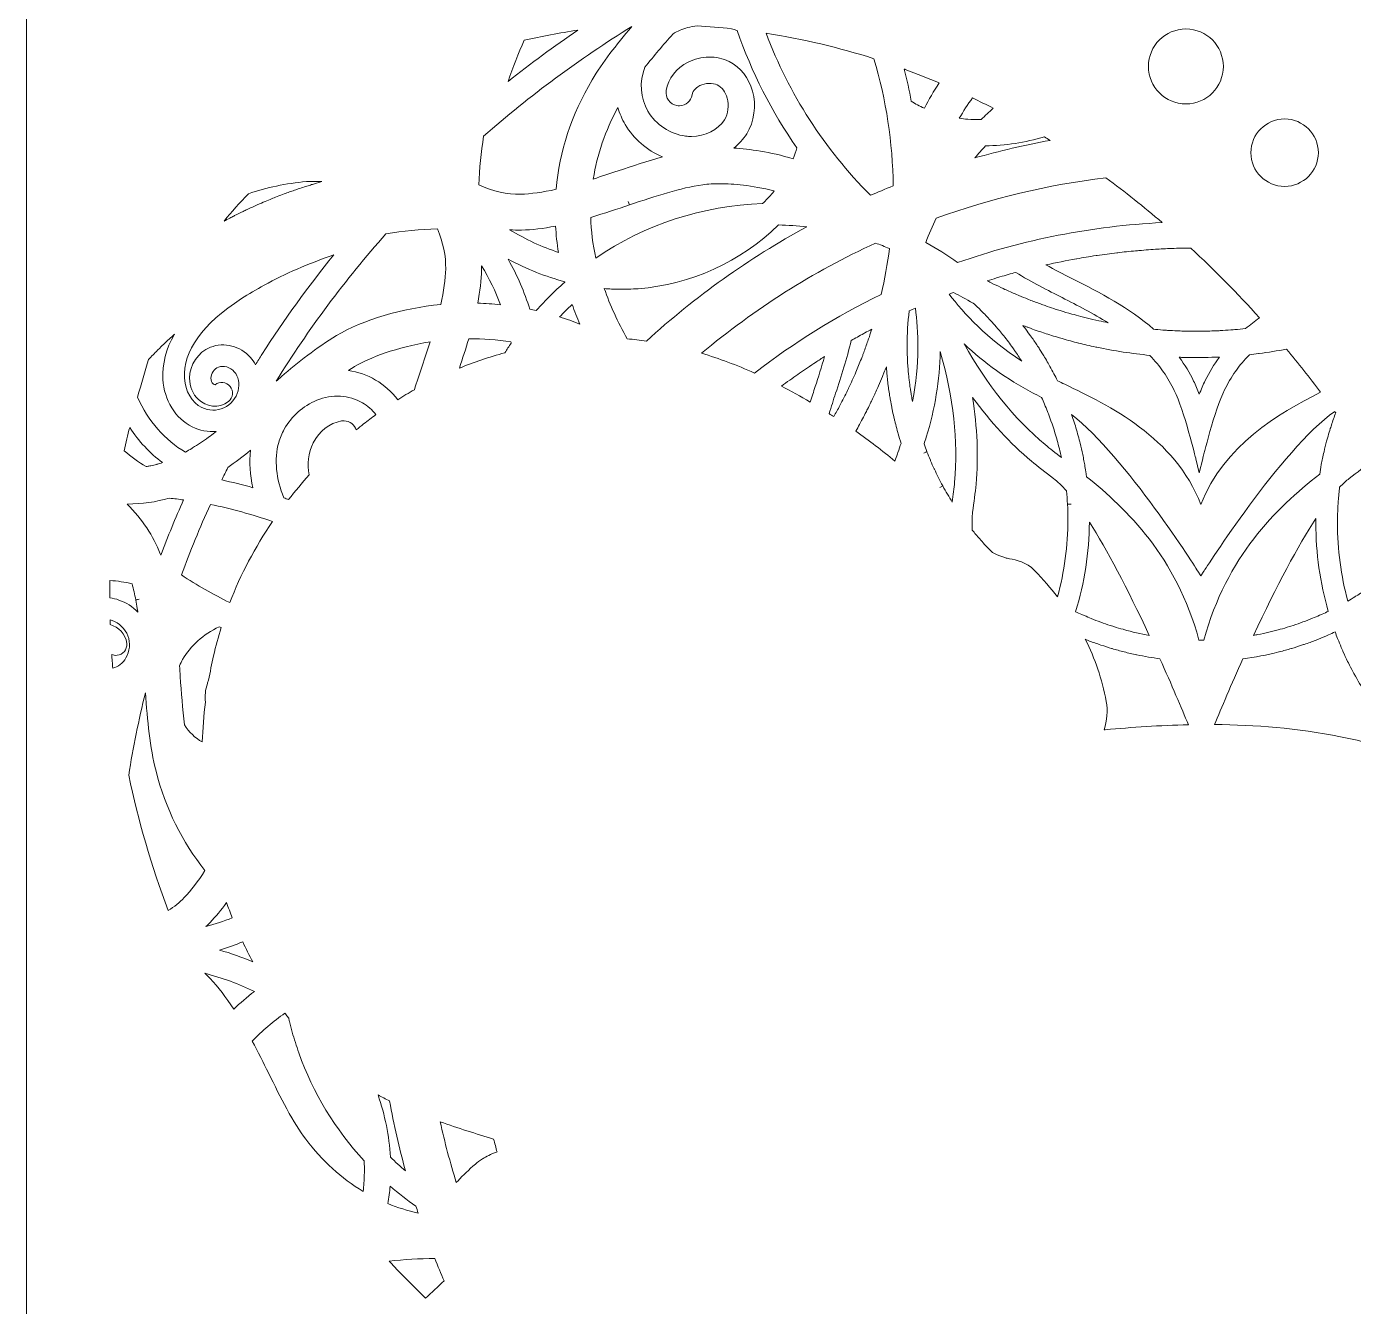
# Model space of a CAD drawing. Header units: millimetres. Extents: x 31 to 886, y -1164 to 562.
# Drawn here: x 501 to 688.3, y -953.5 to -772.8 of the extents above; entities that cross this region are included whole.
import ezdxf

# ---------------------------------------------------------------- set-up
doc = ezdxf.new("R2010")
doc.units = ezdxf.units.MM
doc.header["$MEASUREMENT"] = 0
doc.layers.add('Layer 1', color=7, linetype='Continuous')

msp = doc.modelspace()

# ---------------------------------------------------------------- linework, layer by layer
at = {"layer": 'Layer 1', "lineweight": 0}
msp.add_lwpolyline([(501, -602.86), (501, -1164.08), (659.69, -1164.08), (886.3, -1164.08), (886.3, -1010.46), (886.3, -602.86), (501, -602.86)], dxfattribs=at)
for points, knots in [([(586.44, -772.78), (584.2, -775.42), (582.32, -777.81), (580.84, -780.31), (577.94, -785.23), (576.22, -790.42), (575.75, -795.75), (573.86, -796.18), (572.21, -796.4), (570.74, -796.44), (568.86, -796.48), (566.89, -796.04), (564.84, -795.13), (564.94, -792.84), (565.17, -790.54), (565.53, -788.26), (572.05, -782.52), (579.07, -777.32), (586.44, -772.78)], [0, 0, 0, 0, 1, 1, 1, 2, 2, 2, 3, 3, 3, 4, 4, 4, 5, 5, 5, 6, 6, 6, 6]), ([(578.84, -773.28), (575.47, -775.57), (572.17, -778), (568.97, -780.55), (569.68, -778.5), (570.44, -776.56), (571.26, -774.72), (573.71, -774.16), (576.23, -773.68), (578.84, -773.28)], [0, 0, 0, 0, 1, 1, 1, 2, 2, 2, 3, 3, 3, 3]), ([(592.24, -773.83), (592.91, -773.42), (593.61, -773.12), (594.32, -772.93), (594.76, -772.81), (595.21, -772.72), (595.67, -772.66), (597.31, -772.77), (598.93, -772.91), (600.53, -773.09), (600.79, -773.16), (601.05, -773.25), (601.31, -773.34), (603.35, -779.21), (606.19, -784.79), (609.75, -789.92), (609.61, -790.41), (609.43, -790.93), (609.22, -791.44), (605.94, -790.46), (603.04, -790.07), (600.85, -789.94), (601.58, -789.36), (602.19, -788.68), (602.66, -787.92), (603.75, -786.19), (604.05, -783.93), (603.49, -781.89), (602.97, -780.02), (601.8, -778.54), (600.18, -777.71), (599.33, -777.28), (598.34, -777.06), (597.32, -777.08), (596.31, -777.1), (595.29, -777.35), (594.38, -777.8), (592.71, -778.64), (591.59, -780.1), (591.3, -781.8), (591.13, -782.81), (591.81, -783.77), (592.82, -783.94), (592.94, -783.96), (593.07, -783.97), (593.19, -783.97), (594.07, -783.94), (594.81, -783.29), (594.96, -782.42), (595.08, -781.71), (595.69, -781.3), (596.05, -781.12), (596.44, -780.92), (596.89, -780.81), (597.34, -780.8), (597.78, -780.78), (598.18, -780.86), (598.5, -781.02), (599.17, -781.37), (599.67, -782.03), (599.91, -782.88), (600.2, -783.92), (600.05, -785.1), (599.52, -785.95), (598.64, -787.35), (596.81, -788.27), (594.86, -788.29), (594.58, -788.29), (594.31, -788.28), (594.03, -788.24), (591.86, -787.97), (589.82, -786.62), (588.72, -784.73), (587.63, -782.87), (587.48, -780.66), (588.3, -778.51), (589.53, -776.95), (590.92, -775.34), (592.24, -773.83)], [0, 0, 0, 0, 1, 1, 1, 2, 2, 2, 3, 3, 3, 4, 4, 4, 5, 5, 5, 6, 6, 6, 7, 7, 7, 8, 8, 8, 9, 9, 9, 10, 10, 10, 11, 11, 11, 12, 12, 12, 13, 13, 13, 14, 14, 14, 15, 15, 15, 16, 16, 16, 17, 17, 17, 18, 18, 18, 19, 19, 19, 20, 20, 20, 21, 21, 21, 22, 22, 22, 23, 23, 23, 24, 24, 24, 25, 25, 25, 26, 26, 26, 26]), ([(664.66, -783.7), (661.74, -783.7), (659.37, -781.33), (659.37, -778.41), (659.37, -775.5), (661.74, -773.12), (664.66, -773.12), (667.58, -773.12), (669.95, -775.5), (669.95, -778.41), (669.95, -781.33), (667.58, -783.7), (664.66, -783.7)], [0, 0, 0, 0, 1, 1, 1, 2, 2, 2, 3, 3, 3, 4, 4, 4, 4]), ([(620.63, -777.31), (622.35, -783.13), (623.28, -789.2), (623.34, -795.26), (622.18, -795.73), (621.12, -796.17), (620.13, -796.6), (613.62, -790.05), (608.62, -782.26), (605.4, -773.73), (610.63, -774.55), (615.69, -775.74), (620.63, -777.31)], [0, 0, 0, 0, 1, 1, 1, 2, 2, 2, 3, 3, 3, 4, 4, 4, 4]), ([(625.05, -778.83), (626.66, -779.43), (628.26, -780.07), (629.85, -780.74), (629.07, -781.88), (628.36, -783.07), (627.74, -784.31), (627.08, -784.01), (626.47, -783.68), (625.9, -783.32), (625.62, -781.79), (625.28, -780.28), (624.89, -778.78), (624.94, -778.8), (625, -778.81), (625.05, -778.83)], [0, 0, 0, 0, 1, 1, 1, 2, 2, 2, 3, 3, 3, 4, 4, 4, 5, 5, 5, 5]), ([(635.74, -785.91), (635.74, -785.91), (635.72, -785.91), (635.72, -785.91), (635.04, -785.91), (634.42, -785.89), (633.86, -785.85), (633.48, -785.83), (633.09, -785.78), (632.68, -785.73), (633.23, -784.73), (633.86, -783.78), (634.54, -782.86), (635.52, -783.33), (636.5, -783.81), (637.47, -784.31), (636.88, -784.83), (636.3, -785.36), (635.74, -785.91)], [0, 0, 0, 0, 1, 1, 1, 2, 2, 2, 3, 3, 3, 4, 4, 4, 5, 5, 5, 6, 6, 6, 6]), ([(590.78, -791.17), (588.68, -791.75), (586.57, -792.46), (584.5, -793.15), (583.36, -793.53), (582.18, -793.92), (581, -794.3), (581.54, -790.87), (582.71, -787.48), (584.48, -784.2), (584.72, -785.03), (585.07, -785.84), (585.51, -786.61), (586.69, -788.62), (588.59, -790.25), (590.78, -791.17)], [0, 0, 0, 0, 1, 1, 1, 2, 2, 2, 3, 3, 3, 4, 4, 4, 5, 5, 5, 5]), ([(678.6, -785.82), (681.22, -785.82), (683.36, -787.96), (683.36, -790.58), (683.36, -793.21), (681.22, -795.34), (678.6, -795.34), (675.97, -795.34), (673.83, -793.21), (673.83, -790.58), (673.83, -787.96), (675.97, -785.82), (678.6, -785.82)], [0, 0, 0, 0, 1, 1, 1, 2, 2, 2, 3, 3, 3, 4, 4, 4, 4]), ([(644.68, -788.35), (644.95, -788.51), (645.22, -788.68), (645.49, -788.84), (641.91, -789.51), (638.36, -790.33), (634.87, -791.32), (635.35, -790.74), (635.85, -790.17), (636.36, -789.62), (639.17, -789.57), (641.98, -789.14), (644.68, -788.35)], [0, 0, 0, 0, 1, 1, 1, 2, 2, 2, 3, 3, 3, 4, 4, 4, 4]), ([(653.36, -794.13), (656.07, -796.11), (658.72, -798.22), (661.32, -800.45), (651.42, -800.95), (641.73, -802.84), (632.44, -806.1), (630.99, -805.05), (629.48, -804.09), (627.95, -803.25), (628.38, -802.09), (628.87, -800.95), (629.41, -799.83), (637.16, -797.03), (645.18, -795.13), (653.36, -794.13)], [0, 0, 0, 0, 1, 1, 1, 2, 2, 2, 3, 3, 3, 4, 4, 4, 5, 5, 5, 5]), ([(540.51, -794.66), (541.22, -794.64), (541.95, -794.65), (542.68, -794.67), (542.68, -794.67), (542.53, -794.72), (542.53, -794.72), (542.15, -794.82), (541.76, -794.93), (541.38, -795.05), (541.17, -795.11), (540.97, -795.18), (540.76, -795.24), (540.76, -795.24), (540.23, -795.41), (540.23, -795.41), (539.94, -795.5), (539.65, -795.6), (539.36, -795.69), (539.12, -795.78), (538.88, -795.86), (538.63, -795.95), (538.63, -795.95), (538.12, -796.13), (538.12, -796.13), (537.87, -796.22), (537.62, -796.31), (537.37, -796.4), (537.04, -796.52), (536.72, -796.65), (536.4, -796.78), (536.4, -796.78), (536.13, -796.88), (536.13, -796.88), (535.89, -796.98), (535.64, -797.07), (535.4, -797.17), (535.07, -797.3), (534.75, -797.44), (534.42, -797.58), (534.42, -797.58), (534.15, -797.7), (534.15, -797.7), (533.92, -797.8), (533.69, -797.89), (533.47, -797.99), (533.08, -798.17), (532.7, -798.34), (532.32, -798.52), (532.32, -798.52), (532.14, -798.6), (532.14, -798.6), (531.95, -798.69), (531.75, -798.79), (531.56, -798.88), (531.16, -799.07), (530.77, -799.27), (530.37, -799.47), (530.37, -799.47), (530.25, -799.53), (530.25, -799.53), (530.06, -799.62), (529.88, -799.72), (529.69, -799.82), (529.42, -799.95), (529.16, -800.1), (528.89, -800.24), (529.97, -798.92), (531.11, -797.64), (532.33, -796.38), (534.88, -795.5), (537.62, -794.92), (540.51, -794.66)], [0, 0, 0, 0, 1, 1, 1, 2, 2, 2, 3, 3, 3, 4, 4, 4, 5, 5, 5, 6, 6, 6, 7, 7, 7, 8, 8, 8, 9, 9, 9, 10, 10, 10, 11, 11, 11, 12, 12, 12, 13, 13, 13, 14, 14, 14, 15, 15, 15, 16, 16, 16, 17, 17, 17, 18, 18, 18, 19, 19, 19, 20, 20, 20, 21, 21, 21, 22, 22, 22, 23, 23, 23, 24, 24, 24, 24]), ([(585.95, -797.48), (585.95, -797.48), (586.12, -797.95), (586.12, -797.95), (589.83, -796.72), (593.33, -795.55), (596.45, -795.11), (597.18, -795.01), (598.06, -794.96), (599, -794.96), (600.71, -794.97), (603.35, -795.16), (606.54, -795.98), (606.41, -796.15), (606.28, -796.31), (606.15, -796.46), (605.79, -796.87), (605.39, -797.29), (604.91, -797.77), (596.43, -798.06), (588.31, -800.71), (581.36, -805.46), (580.94, -803.51), (580.7, -801.58), (580.65, -799.71), (582.53, -799.15), (584.43, -798.52), (586.11, -797.96), (586.11, -797.96), (585.95, -797.48), (585.95, -797.48)], [0, 0, 0, 0, 1, 1, 1, 2, 2, 2, 3, 3, 3, 4, 4, 4, 5, 5, 5, 6, 6, 6, 7, 7, 7, 8, 8, 8, 9, 9, 9, 10, 10, 10, 10]), ([(544.74, -816.41), (541.97, -818.05), (539.28, -820.25), (537.01, -822.18), (536.75, -822.4), (536.49, -822.63), (536.23, -822.85), (540.78, -815.51), (545.99, -808.52), (551.74, -802.02), (554.14, -801.64), (556.58, -801.41), (559, -801.33), (559.82, -803.29), (560.22, -805.19), (560.17, -806.97), (560.13, -808.45), (559.9, -810.11), (559.47, -812.01), (554.01, -812.54), (548.53, -814.17), (544.74, -816.41)], [0, 0, 0, 0, 1, 1, 1, 2, 2, 2, 3, 3, 3, 4, 4, 4, 5, 5, 5, 6, 6, 6, 7, 7, 7, 7]), ([(569.19, -801.46), (569.75, -801.5), (570.31, -801.52), (570.86, -801.51), (572.35, -801.47), (573.93, -801.29), (575.68, -800.95), (575.75, -802.15), (575.89, -803.4), (576.1, -804.67), (573.78, -803.9), (571.46, -802.82), (569.19, -801.46)], [0, 0, 0, 0, 1, 1, 1, 2, 2, 2, 3, 3, 3, 4, 4, 4, 4]), ([(584.58, -809.87), (585.51, -809.88), (586.45, -809.85), (587.36, -809.78), (594.78, -809.2), (601.8, -806.01), (607.16, -800.79), (608.5, -800.81), (609.83, -800.89), (611.13, -801.04), (603, -805.48), (595.41, -810.9), (588.51, -817.17), (587.61, -817.04), (586.7, -816.94), (585.79, -816.87), (584.46, -814.48), (583.38, -812.1), (582.56, -809.76), (583.24, -809.82), (583.91, -809.85), (584.58, -809.87)], [0, 0, 0, 0, 1, 1, 1, 2, 2, 2, 3, 3, 3, 4, 4, 4, 5, 5, 5, 6, 6, 6, 7, 7, 7, 7]), ([(603.76, -821.69), (601.24, -820.56), (598.77, -819.64), (596.3, -818.9), (603.78, -812.63), (612.01, -807.41), (620.86, -803.34), (621.48, -803.57), (622.13, -803.83), (622.82, -804.12), (622.55, -806.24), (622.16, -808.42), (621.66, -810.59), (615.32, -813.67), (609.34, -817.39), (603.76, -821.69)], [0, 0, 0, 0, 1, 1, 1, 2, 2, 2, 3, 3, 3, 4, 4, 4, 5, 5, 5, 5]), ([(544.37, -805.01), (540.74, -809.5), (537.34, -814.22), (534.24, -819.05), (533.93, -819.54), (533.62, -820.03), (533.32, -820.52), (533.12, -820.15), (532.89, -819.81), (532.62, -819.5), (531.2, -817.88), (528.88, -817.28), (526.96, -818.05), (525.22, -818.74), (524.01, -820.54), (524.01, -822.42), (524.01, -823.59), (524.46, -824.68), (525.26, -825.43), (526.3, -826.4), (528.15, -826.83), (529.52, -825.71), (530.17, -825.18), (530.26, -824.22), (529.73, -823.57), (529.21, -822.94), (528.27, -822.84), (527.62, -823.34), (527.62, -823.34), (527.62, -823.34), (527.62, -823.34), (527.56, -823.34), (527.42, -823.3), (527.33, -823.21), (527.15, -823.05), (527.04, -822.74), (527.04, -822.41), (527.04, -821.77), (527.49, -821.1), (528.09, -820.86), (528.79, -820.58), (529.78, -820.86), (530.33, -821.5), (530.91, -822.16), (531.13, -823.23), (530.87, -824.2), (530.6, -825.24), (529.83, -826.16), (528.86, -826.6), (527.89, -827.05), (526.69, -827.03), (525.74, -826.56), (524.35, -825.88), (523.39, -824.26), (523.3, -822.43), (523.09, -818.57), (525.8, -814.78), (531.35, -811.19), (532.36, -810.53), (533.44, -809.89), (534.56, -809.28), (537.49, -807.68), (540.78, -806.25), (544.37, -805.01)], [0, 0, 0, 0, 1, 1, 1, 2, 2, 2, 3, 3, 3, 4, 4, 4, 5, 5, 5, 6, 6, 6, 7, 7, 7, 8, 8, 8, 9, 9, 9, 10, 10, 10, 11, 11, 11, 12, 12, 12, 13, 13, 13, 14, 14, 14, 15, 15, 15, 16, 16, 16, 17, 17, 17, 18, 18, 18, 19, 19, 19, 20, 20, 20, 21, 21, 21, 21]), ([(675.04, -813.88), (674.38, -814.37), (673.72, -814.88), (673.1, -815.42), (672.6, -815.47), (672.09, -815.52), (671.58, -815.56), (671.58, -815.56), (671.36, -815.58), (671.36, -815.58), (670.86, -815.62), (670.37, -815.65), (669.87, -815.68), (669.7, -815.69), (669.54, -815.7), (669.37, -815.71), (669.37, -815.71), (669.15, -815.72), (669.15, -815.72), (668.79, -815.74), (668.43, -815.75), (668.06, -815.76), (667.34, -815.78), (666.73, -815.79), (666.16, -815.79), (665.6, -815.79), (665, -815.78), (664.31, -815.76), (664.15, -815.76), (663.99, -815.75), (663.84, -815.75), (663.84, -815.75), (663.71, -815.74), (663.71, -815.74), (663.29, -815.73), (662.87, -815.71), (662.44, -815.68), (662.44, -815.68), (662.31, -815.68), (662.31, -815.68), (662.14, -815.67), (661.96, -815.66), (661.78, -815.64), (661.31, -815.61), (660.84, -815.57), (660.37, -815.53), (660.37, -815.53), (660.11, -815.51), (660.11, -815.51), (656.66, -812.47), (652.54, -810.37), (648.57, -808.34), (647.33, -807.71), (646.11, -807.08), (644.91, -806.43), (646.34, -806.11), (647.79, -805.82), (649.21, -805.56), (649.21, -805.56), (649.25, -805.56), (649.25, -805.56), (650.12, -805.4), (651.01, -805.26), (651.98, -805.11), (651.98, -805.11), (652.13, -805.09), (652.13, -805.09), (653.07, -804.95), (654, -804.83), (654.91, -804.72), (654.91, -804.72), (655.04, -804.7), (655.04, -804.7), (655.85, -804.61), (656.7, -804.52), (657.57, -804.44), (657.57, -804.44), (657.68, -804.43), (657.68, -804.43), (657.8, -804.42), (657.91, -804.41), (658.03, -804.4), (658.97, -804.32), (659.85, -804.25), (660.71, -804.2), (660.71, -804.2), (660.91, -804.19), (660.91, -804.19), (661.66, -804.15), (662.45, -804.11), (663.34, -804.08), (663.56, -804.08), (663.78, -804.07), (664.01, -804.06), (664.47, -804.05), (664.91, -804.04), (665.34, -804.04), (668.72, -807.16), (671.96, -810.45), (675.04, -813.88)], [0, 0, 0, 0, 1, 1, 1, 2, 2, 2, 3, 3, 3, 4, 4, 4, 5, 5, 5, 6, 6, 6, 7, 7, 7, 8, 8, 8, 9, 9, 9, 10, 10, 10, 11, 11, 11, 12, 12, 12, 13, 13, 13, 14, 14, 14, 15, 15, 15, 16, 16, 16, 17, 17, 17, 18, 18, 18, 19, 19, 19, 20, 20, 20, 21, 21, 21, 22, 22, 22, 23, 23, 23, 24, 24, 24, 25, 25, 25, 26, 26, 26, 27, 27, 27, 28, 28, 28, 29, 29, 29, 30, 30, 30, 31, 31, 31, 32, 32, 32, 33, 33, 33, 33]), ([(565.24, -807.11), (565.25, -806.92), (565.25, -806.73), (565.25, -806.55), (566.32, -808.35), (567.21, -810.19), (567.91, -812.04), (566.83, -811.93), (565.76, -811.86), (564.69, -811.83), (565.02, -810.12), (565.2, -808.57), (565.24, -807.11)], [0, 0, 0, 0, 1, 1, 1, 2, 2, 2, 3, 3, 3, 4, 4, 4, 4]), ([(577, -808.8), (577, -808.81), (577.01, -808.82), (577.01, -808.84), (576.2, -809.55), (575.52, -810.18), (574.9, -810.8), (574.29, -811.41), (573.67, -812.07), (572.96, -812.88), (572.63, -812.8), (572.33, -812.73), (572.05, -812.67), (571.3, -810.29), (570.28, -807.93), (569.01, -805.63), (571.63, -807.03), (574.31, -808.09), (577, -808.8)], [0, 0, 0, 0, 1, 1, 1, 2, 2, 2, 3, 3, 3, 4, 4, 4, 5, 5, 5, 6, 6, 6, 6]), ([(641.1, -810.75), (641.1, -810.75), (640.66, -810.57), (640.66, -810.57), (640.14, -810.34), (639.62, -810.11), (639.11, -809.88), (639.11, -809.88), (638.87, -809.76), (638.87, -809.76), (638.42, -809.55), (637.97, -809.34), (637.52, -809.12), (637.52, -809.12), (637.1, -808.91), (637.1, -808.91), (636.94, -808.83), (636.78, -808.75), (636.62, -808.67), (637.03, -808.54), (637.46, -808.41), (637.92, -808.27), (637.92, -808.27), (638.41, -808.12), (638.41, -808.12), (639.23, -807.88), (639.96, -807.67), (640.64, -807.49), (642.86, -808.83), (645.25, -810.06), (647.18, -811.04), (649.37, -812.16), (651.61, -813.3), (653.7, -814.59), (653.26, -814.5), (652.82, -814.41), (652.38, -814.32), (652.38, -814.32), (651.93, -814.22), (651.93, -814.22), (651.42, -814.1), (650.91, -813.98), (650.4, -813.85), (650.4, -813.85), (649.81, -813.7), (649.81, -813.7), (649.4, -813.59), (648.98, -813.48), (648.57, -813.36), (648.57, -813.36), (648.12, -813.24), (648.12, -813.24), (647.59, -813.08), (647.06, -812.92), (646.53, -812.75), (646.42, -812.72), (646.32, -812.68), (646.21, -812.65), (646.21, -812.65), (646.02, -812.59), (646.02, -812.59), (645.61, -812.45), (645.2, -812.31), (644.79, -812.17), (644.79, -812.17), (644.34, -812.01), (644.34, -812.01), (643.81, -811.82), (643.29, -811.63), (642.76, -811.43), (642.76, -811.43), (642.37, -811.27), (642.37, -811.27), (641.94, -811.1), (641.52, -810.93), (641.1, -810.75)], [0, 0, 0, 0, 1, 1, 1, 2, 2, 2, 3, 3, 3, 4, 4, 4, 5, 5, 5, 6, 6, 6, 7, 7, 7, 8, 8, 8, 9, 9, 9, 10, 10, 10, 11, 11, 11, 12, 12, 12, 13, 13, 13, 14, 14, 14, 15, 15, 15, 16, 16, 16, 17, 17, 17, 18, 18, 18, 19, 19, 19, 20, 20, 20, 21, 21, 21, 22, 22, 22, 23, 23, 23, 24, 24, 24, 25, 25, 25, 25]), ([(631.24, -810.55), (631.45, -810.47), (631.66, -810.39), (631.88, -810.31), (632.71, -810.79), (633.62, -811.28), (634.65, -811.82), (635.09, -812.23), (635.46, -812.58), (635.83, -812.95), (636.2, -813.32), (636.6, -813.74), (637.08, -814.26), (637.21, -814.4), (637.33, -814.54), (637.46, -814.68), (637.75, -815.01), (638.04, -815.35), (638.33, -815.68), (638.53, -815.93), (638.74, -816.18), (638.94, -816.43), (639.16, -816.71), (639.38, -816.99), (639.6, -817.27), (639.81, -817.55), (640.01, -817.83), (640.22, -818.12), (640.28, -818.21), (640.35, -818.3), (640.41, -818.39), (640.41, -818.39), (640.49, -818.5), (640.49, -818.5), (640.83, -818.99), (641.17, -819.49), (641.48, -819.99), (636.64, -816.86), (633.31, -813.27), (631.24, -810.55)], [0, 0, 0, 0, 1, 1, 1, 2, 2, 2, 3, 3, 3, 4, 4, 4, 5, 5, 5, 6, 6, 6, 7, 7, 7, 8, 8, 8, 9, 9, 9, 10, 10, 10, 11, 11, 11, 12, 12, 12, 13, 13, 13, 13]), ([(577.04, -812.95), (577.36, -812.63), (577.68, -812.32), (578.02, -812.01), (578.36, -812.96), (578.71, -813.88), (579.1, -814.78), (578.17, -814.41), (577.21, -814.07), (576.25, -813.77), (576.52, -813.48), (576.78, -813.21), (577.04, -812.95)], [0, 0, 0, 0, 1, 1, 1, 2, 2, 2, 3, 3, 3, 4, 4, 4, 4]), ([(625.6, -812.92), (625.89, -812.78), (626.18, -812.65), (626.48, -812.52), (626.92, -815.74), (627.12, -820.37), (626.07, -825.72), (626.04, -825.58), (626.01, -825.44), (625.99, -825.29), (625.94, -825.04), (625.9, -824.8), (625.86, -824.55), (625.83, -824.35), (625.8, -824.15), (625.77, -823.95), (625.73, -823.71), (625.7, -823.48), (625.67, -823.24), (625.64, -823.02), (625.61, -822.8), (625.59, -822.58), (625.56, -822.36), (625.54, -822.13), (625.51, -821.91), (625.49, -821.67), (625.47, -821.42), (625.45, -821.17), (625.45, -821.17), (625.44, -821.03), (625.44, -821.03), (625.43, -820.87), (625.41, -820.72), (625.4, -820.56), (625.38, -820.27), (625.37, -819.98), (625.36, -819.69), (625.36, -819.69), (625.35, -819.53), (625.35, -819.53), (625.34, -819.42), (625.34, -819.31), (625.33, -819.2), (625.32, -818.74), (625.31, -818.29), (625.31, -817.81), (625.31, -816.19), (625.41, -814.54), (625.6, -812.92)], [0, 0, 0, 0, 1, 1, 1, 2, 2, 2, 3, 3, 3, 4, 4, 4, 5, 5, 5, 6, 6, 6, 7, 7, 7, 8, 8, 8, 9, 9, 9, 10, 10, 10, 11, 11, 11, 12, 12, 12, 13, 13, 13, 14, 14, 14, 15, 15, 15, 16, 16, 16, 16]), ([(520.26, -822.59), (520.42, -825.5), (522.04, -828.13), (524.4, -829.28), (525.44, -829.8), (526.62, -830.02), (527.79, -829.94), (527.5, -830.16), (527.22, -830.37), (526.93, -830.58), (526.93, -830.58), (526.69, -830.75), (526.69, -830.75), (525.9, -831.31), (525.17, -831.8), (524.45, -832.25), (524.45, -832.25), (524.34, -832.32), (524.34, -832.32), (524.02, -832.51), (523.72, -832.69), (523.44, -832.85), (520.55, -831.2), (518.15, -828.42), (516.68, -825.11), (517.2, -823.2), (517.7, -821.45), (518.24, -819.77), (518.24, -819.77), (518.28, -819.73), (518.28, -819.73), (518.65, -819.34), (519.05, -818.92), (519.5, -818.47), (519.5, -818.47), (519.8, -818.17), (519.8, -818.17), (520.29, -817.69), (520.72, -817.28), (521.12, -816.91), (521.37, -816.67), (521.63, -816.44), (521.88, -816.21), (520.69, -818.27), (520.15, -820.41), (520.26, -822.59)], [0, 0, 0, 0, 1, 1, 1, 2, 2, 2, 3, 3, 3, 4, 4, 4, 5, 5, 5, 6, 6, 6, 7, 7, 7, 8, 8, 8, 9, 9, 9, 10, 10, 10, 11, 11, 11, 12, 12, 12, 13, 13, 13, 14, 14, 14, 15, 15, 15, 15]), ([(615.22, -824.54), (615.22, -824.54), (615.22, -824.54), (615.22, -824.54), (616, -822.14), (616.8, -819.66), (617.42, -817.1), (617.99, -816.77), (618.59, -816.44), (619.19, -816.11), (619.19, -816.11), (619.33, -816.03), (619.33, -816.03), (619.66, -815.85), (620, -815.67), (620.32, -815.5), (620.22, -815.83), (620.1, -816.19), (619.98, -816.56), (619.93, -816.7), (619.88, -816.84), (619.83, -816.98), (619.83, -816.98), (619.76, -817.18), (619.76, -817.18), (619.58, -817.72), (619.38, -818.27), (619.18, -818.8), (619.18, -818.8), (619.12, -818.96), (619.12, -818.96), (619.06, -819.11), (619.01, -819.27), (618.95, -819.42), (618.68, -820.1), (618.43, -820.72), (618.18, -821.32), (618.18, -821.32), (618.08, -821.56), (618.08, -821.56), (617.75, -822.33), (617.4, -823.09), (617.05, -823.84), (617.05, -823.84), (617.03, -823.88), (617.03, -823.88), (616.7, -824.56), (616.34, -825.27), (615.96, -826), (615.96, -826), (615.82, -826.27), (615.82, -826.27), (615.53, -826.83), (615.24, -827.34), (614.96, -827.84), (614.74, -827.7), (614.52, -827.56), (614.3, -827.42), (614.6, -826.45), (614.91, -825.49), (615.22, -824.54)], [0, 0, 0, 0, 1, 1, 1, 2, 2, 2, 3, 3, 3, 4, 4, 4, 5, 5, 5, 6, 6, 6, 7, 7, 7, 8, 8, 8, 9, 9, 9, 10, 10, 10, 11, 11, 11, 12, 12, 12, 13, 13, 13, 14, 14, 14, 15, 15, 15, 16, 16, 16, 17, 17, 17, 18, 18, 18, 19, 19, 19, 20, 20, 20, 20]), ([(641.96, -815.09), (641.96, -815.09), (642.05, -815.12), (642.05, -815.12), (642.18, -815.17), (642.31, -815.22), (642.44, -815.27), (643.19, -815.55), (643.89, -815.79), (644.58, -816.02), (644.58, -816.02), (644.68, -816.05), (644.68, -816.05), (645.33, -816.27), (646.03, -816.49), (646.84, -816.73), (646.84, -816.73), (647.19, -816.83), (647.19, -816.83), (647.99, -817.06), (648.76, -817.27), (649.51, -817.46), (649.51, -817.46), (649.54, -817.47), (649.54, -817.47), (650.3, -817.65), (651.08, -817.83), (651.93, -818.02), (651.93, -818.02), (652.09, -818.05), (652.09, -818.05), (654.54, -818.56), (657.06, -818.95), (659.57, -819.19), (661.01, -820.7), (662.14, -822.33), (663.03, -824.15), (664.39, -826.95), (666.05, -833.72), (666.07, -833.78), (666.07, -833.78), (666.55, -835.78), (666.55, -835.78), (666.55, -835.78), (667.04, -833.78), (667.04, -833.78), (667.05, -833.72), (668.72, -826.89), (670.12, -824.07), (671.02, -822.24), (672.16, -820.61), (673.62, -819.1), (674.05, -819.05), (674.49, -819), (674.92, -818.94), (674.92, -818.94), (674.99, -818.93), (674.99, -818.93), (676.29, -818.77), (677.59, -818.56), (678.88, -818.31), (680.53, -820.3), (682.13, -822.33), (683.68, -824.4), (677.66, -827.39), (670.05, -831.85), (666.79, -840.27), (663.08, -830.72), (653.8, -826.26), (647.56, -823.27), (647.21, -823.1), (646.86, -822.94), (646.53, -822.77), (646.21, -822.12), (645.86, -821.46), (645.47, -820.75), (645.47, -820.75), (645.22, -820.31), (645.22, -820.31), (645.05, -820.02), (644.88, -819.72), (644.7, -819.43), (644.59, -819.23), (644.46, -819.03), (644.34, -818.84), (644.34, -818.84), (644.19, -818.59), (644.19, -818.59), (644.07, -818.41), (643.96, -818.22), (643.84, -818.04), (643.57, -817.62), (643.28, -817.2), (642.97, -816.75), (642.88, -816.63), (642.79, -816.51), (642.7, -816.38), (642.7, -816.38), (642.6, -816.24), (642.6, -816.24), (642.36, -815.92), (642.12, -815.59), (641.87, -815.27), (641.87, -815.27), (641.78, -815.15), (641.78, -815.15), (641.74, -815.09), (641.69, -815.03), (641.64, -814.97), (641.74, -815.01), (641.85, -815.05), (641.96, -815.09)], [0, 0, 0, 0, 1, 1, 1, 2, 2, 2, 3, 3, 3, 4, 4, 4, 5, 5, 5, 6, 6, 6, 7, 7, 7, 8, 8, 8, 9, 9, 9, 10, 10, 10, 11, 11, 11, 12, 12, 12, 13, 13, 13, 14, 14, 14, 15, 15, 15, 16, 16, 16, 17, 17, 17, 18, 18, 18, 19, 19, 19, 20, 20, 20, 21, 21, 21, 22, 22, 22, 23, 23, 23, 24, 24, 24, 25, 25, 25, 26, 26, 26, 27, 27, 27, 28, 28, 28, 29, 29, 29, 30, 30, 30, 31, 31, 31, 32, 32, 32, 33, 33, 33, 34, 34, 34, 35, 35, 35, 36, 36, 36, 37, 37, 37, 37]), ([(550.28, -822.68), (549.07, -821.97), (547.78, -821.52), (546.43, -821.33), (546.74, -821.13), (547.04, -820.94), (547.32, -820.77), (549.39, -819.55), (553.23, -818.03), (557.98, -817.29), (557.63, -818.4), (557.26, -819.51), (556.85, -820.73), (556.47, -821.86), (556.1, -822.96), (555.75, -824.04), (554.95, -824.49), (554.17, -824.96), (553.4, -825.45), (552.54, -824.33), (551.48, -823.38), (550.28, -822.68)], [0, 0, 0, 0, 1, 1, 1, 2, 2, 2, 3, 3, 3, 4, 4, 4, 5, 5, 5, 6, 6, 6, 7, 7, 7, 7]), ([(569.38, -817.3), (569.39, -817.35), (569.4, -817.41), (569.41, -817.46), (569.11, -817.91), (568.82, -818.36), (568.53, -818.82), (566.3, -819.44), (564.16, -820.17), (562.11, -820.99), (562.56, -819.64), (563.01, -818.26), (563.43, -816.86), (565.43, -816.84), (567.43, -816.99), (569.38, -817.3)], [0, 0, 0, 0, 1, 1, 1, 2, 2, 2, 3, 3, 3, 4, 4, 4, 5, 5, 5, 5]), ([(633.34, -817.58), (636.2, -820.27), (639.44, -822.58), (642.99, -824.47), (643.37, -824.67), (643.8, -824.88), (644.29, -825.12), (644.58, -825.76), (644.85, -826.42), (645.14, -827.14), (645.19, -827.28), (645.25, -827.43), (645.31, -827.57), (645.73, -828.69), (646.11, -829.84), (646.43, -830.97), (646.43, -830.97), (646.49, -831.19), (646.49, -831.19), (646.71, -831.99), (646.9, -832.79), (647.08, -833.59), (646.26, -832.97), (645.49, -832.37), (644.81, -831.8), (640.43, -828.13), (636.58, -823.35), (633.34, -817.58)], [0, 0, 0, 0, 1, 1, 1, 2, 2, 2, 3, 3, 3, 4, 4, 4, 5, 5, 5, 6, 6, 6, 7, 7, 7, 8, 8, 8, 9, 9, 9, 9]), ([(613.67, -819.36), (613.23, -820.83), (612.76, -822.29), (612.34, -823.6), (612.1, -824.33), (611.86, -825.06), (611.63, -825.79), (610.26, -824.98), (608.91, -824.23), (607.58, -823.54), (607.58, -823.54), (607.58, -823.54), (607.58, -823.54), (608.35, -822.96), (609.12, -822.41), (609.87, -821.88), (610.58, -821.39), (611.32, -820.89), (612.14, -820.35), (612.14, -820.35), (612.39, -820.18), (612.39, -820.18), (612.83, -819.9), (613.25, -819.62), (613.67, -819.36)], [0, 0, 0, 0, 1, 1, 1, 2, 2, 2, 3, 3, 3, 4, 4, 4, 5, 5, 5, 6, 6, 6, 7, 7, 7, 8, 8, 8, 8]), ([(631.01, -838.8), (631.01, -838.8), (631, -838.77), (631, -838.77), (630.78, -838.4), (630.57, -838.02), (630.35, -837.63), (630.35, -837.63), (629.92, -837.87), (629.92, -837.87), (629.92, -837.87), (629.92, -837.87), (629.92, -837.87), (629.92, -837.87), (630.33, -837.6), (630.33, -837.6), (630.13, -837.23), (629.94, -836.85), (629.75, -836.47), (629.75, -836.47), (629.71, -836.41), (629.71, -836.41), (629.52, -836.03), (629.34, -835.66), (629.16, -835.28), (629.16, -835.28), (629.13, -835.2), (629.13, -835.2), (628.95, -834.82), (628.78, -834.44), (628.62, -834.06), (628.62, -834.06), (628.59, -833.97), (628.59, -833.97), (628.42, -833.59), (628.27, -833.2), (628.11, -832.81), (628.11, -832.81), (627.65, -832.99), (627.65, -832.99), (627.65, -832.99), (628.09, -832.75), (628.09, -832.75), (627.96, -832.4), (627.83, -832.05), (627.7, -831.7), (627.81, -831.37), (627.92, -831.04), (628.02, -830.72), (629.24, -826.74), (629.9, -822.69), (629.98, -818.64), (631.84, -825.12), (632.52, -831.32), (632.01, -837.1), (631.94, -837.96), (631.82, -838.92), (631.68, -839.9), (631.45, -839.53), (631.23, -839.16), (631.01, -838.8)], [0, 0, 0, 0, 1, 1, 1, 2, 2, 2, 3, 3, 3, 4, 4, 4, 5, 5, 5, 6, 6, 6, 7, 7, 7, 8, 8, 8, 9, 9, 9, 10, 10, 10, 11, 11, 11, 12, 12, 12, 13, 13, 13, 14, 14, 14, 15, 15, 15, 16, 16, 16, 17, 17, 17, 18, 18, 18, 19, 19, 19, 20, 20, 20, 20]), ([(669.4, -819.43), (668.62, -820.48), (667.96, -821.57), (667.39, -822.73), (667.09, -823.35), (666.81, -824), (666.55, -824.69), (666.31, -824.03), (666.04, -823.41), (665.76, -822.82), (665.18, -821.64), (664.52, -820.54), (663.73, -819.46), (663.95, -819.47), (664.18, -819.48), (664.41, -819.49), (665.68, -819.52), (666.93, -819.52), (668.32, -819.47), (668.32, -819.47), (668.39, -819.47), (668.39, -819.47), (668.72, -819.46), (669.05, -819.45), (669.4, -819.43)], [0, 0, 0, 0, 1, 1, 1, 2, 2, 2, 3, 3, 3, 4, 4, 4, 5, 5, 5, 6, 6, 6, 7, 7, 7, 8, 8, 8, 8]), ([(618.06, -829.9), (618.24, -829.58), (618.42, -829.26), (618.6, -828.94), (618.66, -828.82), (618.72, -828.71), (618.78, -828.6), (618.78, -828.6), (618.89, -828.4), (618.89, -828.4), (619.06, -828.07), (619.24, -827.74), (619.41, -827.41), (619.52, -827.21), (619.62, -827), (619.72, -826.79), (619.89, -826.47), (620.05, -826.14), (620.21, -825.81), (620.21, -825.81), (620.29, -825.65), (620.29, -825.65), (620.35, -825.52), (620.41, -825.39), (620.47, -825.25), (620.71, -824.76), (620.94, -824.26), (621.16, -823.75), (621.16, -823.75), (621.27, -823.5), (621.27, -823.5), (621.46, -823.06), (621.65, -822.62), (621.84, -822.17), (621.91, -822), (621.97, -821.83), (622.04, -821.66), (622.16, -821.37), (622.27, -821.09), (622.38, -820.8), (622.4, -821.07), (622.42, -821.34), (622.44, -821.6), (622.45, -821.75), (622.47, -821.89), (622.48, -822.04), (622.48, -822.04), (622.5, -822.23), (622.5, -822.23), (622.54, -822.57), (622.57, -822.91), (622.61, -823.24), (622.63, -823.43), (622.66, -823.62), (622.68, -823.8), (622.68, -823.8), (622.7, -823.9), (622.7, -823.9), (622.74, -824.23), (622.79, -824.55), (622.84, -824.88), (622.88, -825.09), (622.91, -825.31), (622.95, -825.53), (623.01, -825.85), (623.07, -826.18), (623.13, -826.5), (623.13, -826.5), (623.17, -826.67), (623.17, -826.67), (623.2, -826.83), (623.23, -826.98), (623.26, -827.13), (623.33, -827.46), (623.41, -827.79), (623.49, -828.12), (623.49, -828.12), (623.52, -828.25), (623.52, -828.25), (623.55, -828.4), (623.59, -828.55), (623.63, -828.7), (623.72, -829.06), (623.82, -829.43), (623.92, -829.79), (623.92, -829.79), (623.96, -829.96), (623.96, -829.96), (623.99, -830.06), (624.02, -830.15), (624.04, -830.25), (624.18, -830.74), (624.32, -831.18), (624.46, -831.62), (624.32, -832.04), (624.16, -832.48), (624.01, -832.93), (624.01, -832.93), (623.94, -833.11), (623.94, -833.11), (623.83, -833.44), (623.71, -833.78), (623.59, -834.12), (621.8, -832.65), (619.96, -831.23), (618.06, -829.9)], [0, 0, 0, 0, 1, 1, 1, 2, 2, 2, 3, 3, 3, 4, 4, 4, 5, 5, 5, 6, 6, 6, 7, 7, 7, 8, 8, 8, 9, 9, 9, 10, 10, 10, 11, 11, 11, 12, 12, 12, 13, 13, 13, 14, 14, 14, 15, 15, 15, 16, 16, 16, 17, 17, 17, 18, 18, 18, 19, 19, 19, 20, 20, 20, 21, 21, 21, 22, 22, 22, 23, 23, 23, 24, 24, 24, 25, 25, 25, 26, 26, 26, 27, 27, 27, 28, 28, 28, 29, 29, 29, 30, 30, 30, 31, 31, 31, 32, 32, 32, 33, 33, 33, 34, 34, 34, 35, 35, 35, 35]), ([(548.59, -828.88), (548.24, -829.16), (547.89, -829.44), (547.55, -829.73), (547.31, -828.99), (546.64, -828.47), (545.85, -828.44), (545.72, -828.44), (545.6, -828.44), (545.48, -828.46), (543.77, -828.75), (542.32, -829.87), (541.48, -831.54), (540.76, -832.97), (540.58, -834.61), (540.92, -836.07), (539.9, -837.2), (538.92, -838.36), (538, -839.55), (537.78, -839.47), (537.56, -839.38), (537.34, -839.3), (536.22, -836.7), (535.95, -833.87), (536.6, -831.49), (536.78, -830.85), (537.04, -830.22), (537.38, -829.61), (538.39, -827.8), (540.06, -826.32), (541.97, -825.54), (543.08, -825.09), (544.2, -824.89), (545.3, -824.95), (545.3, -824.95), (545.3, -824.95), (545.3, -824.95), (546.4, -825.01), (547.45, -825.33), (548.41, -825.89), (549.14, -826.31), (549.79, -826.88), (550.33, -827.55), (549.74, -827.98), (549.16, -828.42), (548.59, -828.88)], [0, 0, 0, 0, 1, 1, 1, 2, 2, 2, 3, 3, 3, 4, 4, 4, 5, 5, 5, 6, 6, 6, 7, 7, 7, 8, 8, 8, 9, 9, 9, 10, 10, 10, 11, 11, 11, 12, 12, 12, 13, 13, 13, 14, 14, 14, 15, 15, 15, 15]), ([(634.56, -841.31), (634.74, -839.97), (634.93, -838.59), (635.04, -837.37), (635.38, -833.47), (635.22, -829.37), (634.56, -825.15), (637.07, -828.6), (639.86, -831.61), (642.86, -834.13), (643.78, -834.9), (644.84, -835.7), (645.99, -836.58), (646.55, -837), (647.16, -837.59), (647.82, -838.34), (647.87, -838.95), (647.92, -839.58), (647.95, -840.21), (647.95, -840.21), (648.45, -840.19), (648.45, -840.19), (648.45, -840.19), (647.95, -840.25), (647.95, -840.25), (647.99, -840.9), (648, -841.57), (648, -842.26), (648, -842.26), (648.01, -842.34), (648.01, -842.34), (648.01, -846.06), (647.51, -849.73), (646.55, -853.28), (645.58, -852.05), (644.51, -850.83), (643.31, -849.57), (642.15, -848.35), (640.73, -848.09), (639.78, -847.91), (639.57, -847.87), (639.29, -847.82), (639.19, -847.78), (639.03, -847.72), (638.86, -847.66), (638.69, -847.59), (638.37, -847.48), (637.67, -847.22), (637.37, -847.04), (636.86, -846.53), (636.36, -846.01), (635.89, -845.48), (635.79, -845.37), (635.69, -845.26), (635.6, -845.15), (635.18, -844.67), (634.83, -844.26), (634.51, -843.87), (634.45, -842.87), (634.46, -842.01), (634.56, -841.31)], [0, 0, 0, 0, 1, 1, 1, 2, 2, 2, 3, 3, 3, 4, 4, 4, 5, 5, 5, 6, 6, 6, 7, 7, 7, 8, 8, 8, 9, 9, 9, 10, 10, 10, 11, 11, 11, 12, 12, 12, 13, 13, 13, 14, 14, 14, 15, 15, 15, 16, 16, 16, 17, 17, 17, 18, 18, 18, 19, 19, 19, 20, 20, 20, 20]), ([(650.64, -836.33), (650.63, -836.25), (650.61, -836.18), (650.6, -836.1), (650.6, -836.1), (650.57, -835.9), (650.57, -835.9), (650.52, -835.55), (650.47, -835.2), (650.41, -834.86), (650.37, -834.59), (650.32, -834.33), (650.27, -834.06), (650.22, -833.78), (650.16, -833.49), (650.1, -833.2), (649.99, -832.68), (649.87, -832.14), (649.73, -831.59), (649.73, -831.59), (649.69, -831.42), (649.69, -831.42), (649.66, -831.31), (649.64, -831.21), (649.61, -831.1), (649.51, -830.73), (649.41, -830.36), (649.3, -829.98), (649.3, -829.98), (649.22, -829.7), (649.22, -829.7), (649.01, -828.99), (648.78, -828.27), (648.53, -827.56), (656.09, -833.43), (666.26, -849.49), (666.36, -849.67), (666.36, -849.67), (666.79, -850.34), (666.79, -850.34), (666.79, -850.34), (667.21, -849.67), (667.21, -849.67), (667.33, -849.48), (678.07, -832.52), (685.67, -827.1), (685.72, -827.16), (685.77, -827.23), (685.82, -827.3), (685.6, -827.88), (685.39, -828.47), (685.2, -829.05), (685.2, -829.05), (685.15, -829.2), (685.15, -829.2), (685.12, -829.31), (685.09, -829.41), (685.05, -829.51), (684.94, -829.87), (684.83, -830.22), (684.73, -830.58), (684.68, -830.77), (684.63, -830.96), (684.58, -831.15), (684.58, -831.15), (684.53, -831.31), (684.53, -831.31), (684.4, -831.81), (684.27, -832.31), (684.16, -832.81), (684.09, -833.12), (684.02, -833.43), (683.95, -833.74), (683.9, -834.02), (683.84, -834.31), (683.78, -834.6), (683.69, -835.08), (683.62, -835.53), (683.55, -835.95), (677.27, -840.89), (670.46, -847.55), (667.2, -859.38), (667.12, -859.38), (667.03, -859.38), (666.95, -859.38), (666.95, -859.38), (666.81, -859.38), (666.81, -859.38), (666.71, -859.38), (666.61, -859.38), (666.51, -859.38), (663.27, -847.63), (656.36, -840.89), (650.64, -836.33)], [0, 0, 0, 0, 1, 1, 1, 2, 2, 2, 3, 3, 3, 4, 4, 4, 5, 5, 5, 6, 6, 6, 7, 7, 7, 8, 8, 8, 9, 9, 9, 10, 10, 10, 11, 11, 11, 12, 12, 12, 13, 13, 13, 14, 14, 14, 15, 15, 15, 16, 16, 16, 17, 17, 17, 18, 18, 18, 19, 19, 19, 20, 20, 20, 21, 21, 21, 22, 22, 22, 23, 23, 23, 24, 24, 24, 25, 25, 25, 26, 26, 26, 27, 27, 27, 28, 28, 28, 29, 29, 29, 30, 30, 30, 31, 31, 31, 31]), ([(520.19, -834.34), (519.94, -834.42), (519.68, -834.5), (519.42, -834.57), (519.42, -834.57), (519.38, -834.58), (519.38, -834.58), (519.11, -834.65), (518.84, -834.72), (518.57, -834.77), (518.57, -834.77), (518.42, -834.8), (518.42, -834.8), (518.24, -834.83), (518.06, -834.87), (517.88, -834.9), (516.79, -834.25), (515.76, -833.49), (514.79, -832.66), (515.02, -831.54), (515.28, -830.45), (515.56, -829.37), (516.83, -831.31), (518.4, -833), (520.19, -834.34)], [0, 0, 0, 0, 1, 1, 1, 2, 2, 2, 3, 3, 3, 4, 4, 4, 5, 5, 5, 6, 6, 6, 7, 7, 7, 8, 8, 8, 8]), ([(532.96, -837.88), (531.51, -837.47), (530.03, -837.1), (528.56, -836.78), (528.83, -836.22), (529.12, -835.65), (529.42, -835.03), (530.43, -834.32), (531.48, -833.52), (532.62, -832.6), (532.43, -834.32), (532.54, -836.11), (532.96, -837.88)], [0, 0, 0, 0, 1, 1, 1, 2, 2, 2, 3, 3, 3, 4, 4, 4, 4]), ([(686.09, -841.17), (686.1, -840.91), (686.11, -840.66), (686.13, -840.4), (686.14, -840.25), (686.15, -840.11), (686.16, -839.96), (686.16, -839.96), (686.18, -839.76), (686.18, -839.76), (686.23, -839.07), (686.29, -838.43), (686.36, -837.82), (686.84, -837.31), (687.3, -836.9), (687.72, -836.57), (688.85, -835.72), (689.92, -834.9), (690.85, -834.13), (690.86, -834.12), (690.87, -834.11), (690.88, -834.1), (693.36, -837.35), (693.69, -837.56), (693.94, -837.71), (694.9, -838.31), (696.1, -838.32), (697.07, -837.74), (697.24, -837.64), (697.8, -837.21), (698.61, -836.56), (698.63, -836.83), (698.65, -837.1), (698.67, -837.37), (698.78, -838.57), (698.96, -839.89), (699.15, -841.31), (699.25, -842.02), (699.26, -842.9), (699.19, -843.93), (698.85, -844.35), (698.49, -844.78), (698.08, -845.24), (698.08, -845.24), (697.91, -845.44), (697.91, -845.44), (697.08, -846.36), (696.2, -847.26), (695.29, -848.12), (695.29, -848.12), (695.05, -848.34), (695.05, -848.34), (694.55, -848.81), (694.09, -849.22), (693.63, -849.6), (693.22, -849.95), (692.76, -850.32), (692.23, -850.73), (692.23, -850.73), (691.91, -850.97), (691.91, -850.97), (691.38, -851.37), (690.89, -851.72), (690.43, -852.05), (690.43, -852.05), (690.4, -852.07), (690.4, -852.07), (689.96, -852.37), (689.48, -852.68), (688.92, -853.03), (688.79, -853.11), (688.66, -853.19), (688.53, -853.27), (688.16, -853.5), (687.83, -853.7), (687.52, -853.88), (686.55, -850.29), (686.05, -846.6), (686.05, -842.87), (686.05, -842.29), (686.07, -841.71), (686.09, -841.17)], [0, 0, 0, 0, 1, 1, 1, 2, 2, 2, 3, 3, 3, 4, 4, 4, 5, 5, 5, 6, 6, 6, 7, 7, 7, 8, 8, 8, 9, 9, 9, 10, 10, 10, 11, 11, 11, 12, 12, 12, 13, 13, 13, 14, 14, 14, 15, 15, 15, 16, 16, 16, 17, 17, 17, 18, 18, 18, 19, 19, 19, 20, 20, 20, 21, 21, 21, 22, 22, 22, 23, 23, 23, 24, 24, 24, 25, 25, 25, 26, 26, 26, 27, 27, 27, 27]), ([(519.94, -847.41), (519.91, -847.34), (519.89, -847.27), (519.86, -847.2), (518.9, -844.7), (517.33, -842.34), (515.2, -840.19), (517.31, -840.17), (519.31, -839.89), (521.15, -839.35), (521.87, -839.43), (522.54, -839.51), (523.16, -839.6), (522.03, -842.15), (520.95, -844.77), (519.94, -847.41)], [0, 0, 0, 0, 1, 1, 1, 2, 2, 2, 3, 3, 3, 4, 4, 4, 5, 5, 5, 5]), ([(535.72, -842.66), (533.25, -846.28), (531.23, -850.11), (529.69, -854.1), (527.34, -852.94), (525.05, -851.63), (522.86, -850.2), (524.1, -846.85), (525.47, -843.5), (526.95, -840.24), (529.92, -840.84), (532.86, -841.65), (535.72, -842.66)], [0, 0, 0, 0, 1, 1, 1, 2, 2, 2, 3, 3, 3, 4, 4, 4, 4]), ([(649.1, -855.38), (650.35, -851.29), (651, -847.05), (651.04, -842.75), (653.52, -846.62), (656.35, -851.97), (659.49, -858.72), (658.29, -858.5), (657.08, -858.23), (655.9, -857.91), (655.9, -857.91), (655.79, -857.87), (655.79, -857.87), (655.36, -857.76), (654.92, -857.63), (654.48, -857.49), (654.48, -857.49), (654.33, -857.44), (654.33, -857.44), (653.43, -857.16), (652.52, -856.83), (651.62, -856.48), (651.62, -856.48), (651.3, -856.35), (651.3, -856.35), (650.97, -856.21), (650.64, -856.07), (650.32, -855.93), (650.32, -855.93), (649.96, -855.78), (649.96, -855.78), (649.65, -855.64), (649.36, -855.51), (649.1, -855.38)], [0, 0, 0, 0, 1, 1, 1, 2, 2, 2, 3, 3, 3, 4, 4, 4, 5, 5, 5, 6, 6, 6, 7, 7, 7, 8, 8, 8, 9, 9, 9, 10, 10, 10, 11, 11, 11, 11]), ([(684.77, -855.33), (684.5, -855.45), (684.22, -855.59), (683.89, -855.73), (683.89, -855.73), (683.53, -855.89), (683.53, -855.89), (683.2, -856.04), (682.87, -856.18), (682.53, -856.31), (682.53, -856.31), (682.21, -856.44), (682.21, -856.44), (681.31, -856.8), (680.39, -857.13), (679.48, -857.42), (679.48, -857.42), (679.29, -857.48), (679.29, -857.48), (678.86, -857.62), (678.42, -857.75), (677.98, -857.87), (677.98, -857.87), (677.87, -857.9), (677.87, -857.9), (676.88, -858.17), (675.86, -858.41), (674.83, -858.61), (674.63, -858.65), (674.42, -858.69), (674.21, -858.73), (677.51, -851.65), (680.46, -846.11), (683.02, -842.21), (683.02, -842.44), (683.01, -842.66), (683.01, -842.87), (683.01, -847.11), (683.6, -851.3), (684.77, -855.33)], [0, 0, 0, 0, 1, 1, 1, 2, 2, 2, 3, 3, 3, 4, 4, 4, 5, 5, 5, 6, 6, 6, 7, 7, 7, 8, 8, 8, 9, 9, 9, 10, 10, 10, 11, 11, 11, 12, 12, 12, 13, 13, 13, 13]), ([(515.91, -851.46), (516.1, -852.17), (516.27, -852.92), (516.43, -853.72), (516.43, -853.72), (516.92, -853.62), (516.92, -853.62), (516.92, -853.62), (516.44, -853.76), (516.44, -853.76), (516.51, -854.14), (516.58, -854.52), (516.64, -854.91), (516.64, -854.91), (516.68, -855.16), (516.68, -855.16), (516.7, -855.26), (516.72, -855.36), (516.73, -855.46), (515.99, -854.68), (515.07, -854.08), (514.05, -853.73), (513.63, -853.59), (513.19, -853.49), (512.74, -853.43), (512.74, -852.62), (512.75, -851.8), (512.77, -850.99), (513.84, -851.04), (514.89, -851.19), (515.91, -851.46)], [0, 0, 0, 0, 1, 1, 1, 2, 2, 2, 3, 3, 3, 4, 4, 4, 5, 5, 5, 6, 6, 6, 7, 7, 7, 8, 8, 8, 9, 9, 9, 10, 10, 10, 10]), ([(512.81, -857.21), (512.8, -856.98), (512.79, -856.75), (512.79, -856.52), (512.88, -856.55), (512.98, -856.57), (513.07, -856.61), (514.08, -856.95), (514.94, -857.79), (515.31, -858.79), (515.68, -859.79), (515.58, -860.98), (515.04, -861.9), (514.61, -862.63), (513.91, -863.16), (513.18, -863.36), (513.12, -862.71), (513.07, -862.06), (513.03, -861.41), (513.26, -861.52), (513.52, -861.57), (513.79, -861.54), (514.62, -861.46), (515.23, -860.71), (515.15, -859.88), (515.01, -858.47), (513.95, -857.55), (512.81, -857.21)], [0, 0, 0, 0, 1, 1, 1, 2, 2, 2, 3, 3, 3, 4, 4, 4, 5, 5, 5, 6, 6, 6, 7, 7, 7, 8, 8, 8, 9, 9, 9, 9]), ([(523.04, -862.12), (524.12, -860.22), (525.95, -858.58), (528.21, -857.5), (528.3, -857.55), (528.38, -857.58), (528.47, -857.63), (528.06, -858.94), (527.7, -860.26), (527.4, -861.6), (527.14, -862.75), (526.91, -863.9), (526.71, -865.06), (526.64, -865.21), (526.58, -865.37), (526.53, -865.54), (526.24, -866.41), (526.15, -867.29), (526.25, -868.13), (526.02, -870.02), (525.87, -871.9), (525.8, -873.77), (524.79, -873.2), (523.94, -872.39), (523.28, -871.35), (523.02, -869.12), (522.85, -866.69), (522.7, -864.55), (522.67, -864.05), (522.63, -863.54), (522.6, -863.04), (522.73, -862.71), (522.88, -862.41), (523.04, -862.12)], [0, 0, 0, 0, 1, 1, 1, 2, 2, 2, 3, 3, 3, 4, 4, 4, 5, 5, 5, 6, 6, 6, 7, 7, 7, 8, 8, 8, 9, 9, 9, 10, 10, 10, 11, 11, 11, 11]), ([(653.29, -872.04), (653.24, -872.04), (653.19, -872.05), (653.14, -872.05), (653.49, -870.71), (653.69, -869.39), (653.42, -868.05), (652.79, -864.85), (651.84, -862), (650.45, -859.28), (650.56, -859.32), (650.67, -859.36), (650.77, -859.41), (650.77, -859.41), (650.88, -859.45), (650.88, -859.45), (651.36, -859.64), (651.87, -859.82), (652.43, -860.01), (652.43, -860.01), (652.67, -860.09), (652.67, -860.09), (653.19, -860.27), (653.69, -860.43), (654.18, -860.57), (654.18, -860.57), (654.24, -860.59), (654.24, -860.59), (654.24, -860.59), (654.24, -860.59), (654.24, -860.59), (654.79, -860.75), (655.36, -860.91), (655.97, -861.06), (656.52, -861.2), (657.11, -861.34), (657.7, -861.46), (657.7, -861.46), (657.75, -861.47), (657.75, -861.47), (658.82, -861.7), (659.91, -861.88), (661, -862.03), (662.65, -865.7), (664.05, -869.02), (665.01, -871.34), (660.99, -871.43), (657.08, -871.71), (653.29, -872.04)], [0, 0, 0, 0, 1, 1, 1, 2, 2, 2, 3, 3, 3, 4, 4, 4, 5, 5, 5, 6, 6, 6, 7, 7, 7, 8, 8, 8, 9, 9, 9, 10, 10, 10, 11, 11, 11, 12, 12, 12, 13, 13, 13, 14, 14, 14, 15, 15, 15, 16, 16, 16, 16]), ([(672.7, -862.03), (674.4, -861.81), (676.1, -861.49), (677.76, -861.07), (677.76, -861.07), (677.84, -861.05), (677.84, -861.05), (678.45, -860.9), (679.01, -860.74), (679.54, -860.58), (679.54, -860.58), (679.59, -860.57), (679.59, -860.57), (680.07, -860.43), (680.57, -860.27), (681.12, -860.08), (681.21, -860.05), (681.29, -860.02), (681.38, -859.99), (681.95, -859.8), (682.46, -859.61), (682.94, -859.43), (682.94, -859.43), (683.03, -859.39), (683.03, -859.39), (683.47, -859.22), (683.92, -859.03), (684.41, -858.82), (684.54, -858.77), (684.66, -858.71), (684.78, -858.66), (685.13, -858.51), (685.44, -858.37), (685.73, -858.24), (685.83, -858.52), (685.94, -858.82), (686.08, -859.16), (686.13, -859.29), (686.18, -859.42), (686.23, -859.55), (686.39, -859.93), (686.55, -860.32), (686.72, -860.7), (686.72, -860.7), (686.76, -860.81), (686.76, -860.81), (686.79, -860.87), (686.82, -860.93), (686.84, -860.99), (687.06, -861.47), (687.28, -861.95), (687.5, -862.41), (687.5, -862.41), (687.61, -862.62), (687.61, -862.62), (687.81, -863.03), (688.02, -863.44), (688.24, -863.84), (688.24, -863.84), (688.39, -864.12), (688.39, -864.12), (688.9, -865.06), (689.45, -865.99), (690.02, -866.89), (690.02, -866.89), (690.15, -867.09), (690.15, -867.09), (690.44, -867.54), (690.72, -867.94), (690.99, -868.34), (690.99, -868.34), (691.06, -868.44), (691.06, -868.44), (691.34, -868.84), (691.62, -869.22), (691.9, -869.59), (691.33, -871.09), (690.78, -872.52), (690.25, -873.85), (689, -873.57), (687.75, -873.3), (686.5, -873.05), (680.36, -871.81), (674.42, -871.35), (668.71, -871.31), (669.66, -868.99), (671.06, -865.69), (672.7, -862.03)], [0, 0, 0, 0, 1, 1, 1, 2, 2, 2, 3, 3, 3, 4, 4, 4, 5, 5, 5, 6, 6, 6, 7, 7, 7, 8, 8, 8, 9, 9, 9, 10, 10, 10, 11, 11, 11, 12, 12, 12, 13, 13, 13, 14, 14, 14, 15, 15, 15, 16, 16, 16, 17, 17, 17, 18, 18, 18, 19, 19, 19, 20, 20, 20, 21, 21, 21, 22, 22, 22, 23, 23, 23, 24, 24, 24, 25, 25, 25, 26, 26, 26, 27, 27, 27, 28, 28, 28, 29, 29, 29, 29]), ([(517.78, -866.82), (518.06, -870.77), (518.41, -874.5), (519.28, -877.89), (520.65, -883.2), (522.97, -887.92), (526.19, -891.92), (525.2, -893.46), (524.23, -894.72), (523.25, -895.75), (522.61, -896.43), (521.86, -897.04), (521, -897.58), (518.63, -891.25), (516.77, -884.87), (515.42, -878.47), (516.06, -874.55), (516.84, -870.66), (517.78, -866.82)], [0, 0, 0, 0, 1, 1, 1, 2, 2, 2, 3, 3, 3, 4, 4, 4, 5, 5, 5, 6, 6, 6, 6]), ([(526.33, -899.84), (526.54, -899.65), (526.74, -899.45), (526.93, -899.25), (527.71, -898.43), (528.47, -897.5), (529.24, -896.45), (529.49, -897.17), (529.76, -897.88), (530.05, -898.59), (528.85, -899.06), (527.62, -899.48), (526.33, -899.84)], [0, 0, 0, 0, 1, 1, 1, 2, 2, 2, 3, 3, 3, 4, 4, 4, 4]), ([(531.52, -901.99), (531.97, -902.95), (532.45, -903.89), (532.94, -904.82), (531.45, -904.18), (529.89, -903.61), (528.26, -903.15), (529.38, -902.81), (530.47, -902.42), (531.52, -901.99)], [0, 0, 0, 0, 1, 1, 1, 2, 2, 2, 3, 3, 3, 3]), ([(533.16, -909), (532.13, -909.8), (531.16, -910.64), (530.25, -911.49), (529.15, -909.8), (528.05, -908.38), (526.92, -907.18), (526.67, -906.93), (526.42, -906.68), (526.15, -906.43), (528.66, -907.07), (531.01, -907.93), (533.16, -909)], [0, 0, 0, 0, 1, 1, 1, 2, 2, 2, 3, 3, 3, 4, 4, 4, 4]), ([(537.48, -912.05), (537.6, -912.21), (537.72, -912.38), (537.84, -912.54), (537.9, -912.62), (537.96, -912.7), (538.02, -912.78), (538.05, -912.93), (538.08, -913.08), (538.12, -913.23), (538.36, -914.23), (538.64, -915.23), (538.95, -916.2), (539.1, -916.68), (539.27, -917.17), (539.44, -917.66), (541.46, -923.33), (544.56, -928.46), (548.67, -932.91), (548.72, -934.01), (548.7, -935.07), (548.63, -936.07), (548.61, -936.44), (548.57, -936.82), (548.51, -937.22), (545.44, -935.39), (542.73, -932.91), (540.42, -929.84), (539.56, -928.69), (538.71, -927.33), (537.74, -925.55), (536.87, -923.96), (536.03, -922.28), (535.15, -920.5), (534.46, -919.1), (533.68, -917.52), (532.86, -915.99), (534.28, -914.55), (535.84, -913.23), (537.48, -912.05)], [0, 0, 0, 0, 1, 1, 1, 2, 2, 2, 3, 3, 3, 4, 4, 4, 5, 5, 5, 6, 6, 6, 7, 7, 7, 8, 8, 8, 9, 9, 9, 10, 10, 10, 11, 11, 11, 12, 12, 12, 13, 13, 13, 13]), ([(552.25, -924.45), (552.85, -927.77), (553.6, -931.07), (554.49, -934.32), (553.76, -933.69), (553.05, -933.04), (552.36, -932.37), (552.19, -929.37), (551.6, -926.42), (550.62, -923.6), (551.14, -923.89), (551.68, -924.17), (552.25, -924.45)], [0, 0, 0, 0, 1, 1, 1, 2, 2, 2, 3, 3, 3, 4, 4, 4, 4]), ([(566.94, -929.83), (567.1, -930.44), (567.26, -931.04), (567.43, -931.65), (567.33, -931.68), (567.12, -931.75), (567.07, -931.77), (566.28, -932.06), (565.58, -932.5), (565.38, -932.63), (564.97, -932.9), (564.64, -933.14), (564.36, -933.38), (563.44, -934.16), (562.67, -934.9), (561.87, -935.75), (561.8, -935.83), (561.73, -935.9), (561.67, -935.98), (560.79, -933.15), (560.04, -930.28), (559.4, -927.39), (561.89, -928.28), (564.47, -929.1), (566.94, -929.83)], [0, 0, 0, 0, 1, 1, 1, 2, 2, 2, 3, 3, 3, 4, 4, 4, 5, 5, 5, 6, 6, 6, 7, 7, 7, 8, 8, 8, 8]), ([(552.33, -936.47), (553.48, -937.47), (554.7, -938.41), (555.96, -939.3), (556.07, -939.63), (556.18, -939.96), (556.29, -940.29), (554.81, -939.96), (553.37, -939.5), (551.99, -938.94), (552.15, -938.12), (552.26, -937.29), (552.33, -936.47)], [0, 0, 0, 0, 1, 1, 1, 2, 2, 2, 3, 3, 3, 4, 4, 4, 4]), ([(558.63, -946.68), (559.06, -947.77), (559.5, -948.83), (559.94, -949.83), (559.09, -950.68), (558.21, -951.5), (557.32, -952.3), (555.92, -950.94), (554.55, -949.55), (553.2, -948.15), (552.92, -947.84), (552.57, -947.47), (552.18, -947.05), (554.31, -946.83), (556.47, -946.7), (558.63, -946.68)], [0, 0, 0, 0, 1, 1, 1, 2, 2, 2, 3, 3, 3, 4, 4, 4, 5, 5, 5, 5])]:
    msp.add_open_spline(points, degree=3, knots=knots, dxfattribs=at)

doc.saveas('drawing.dxf')
